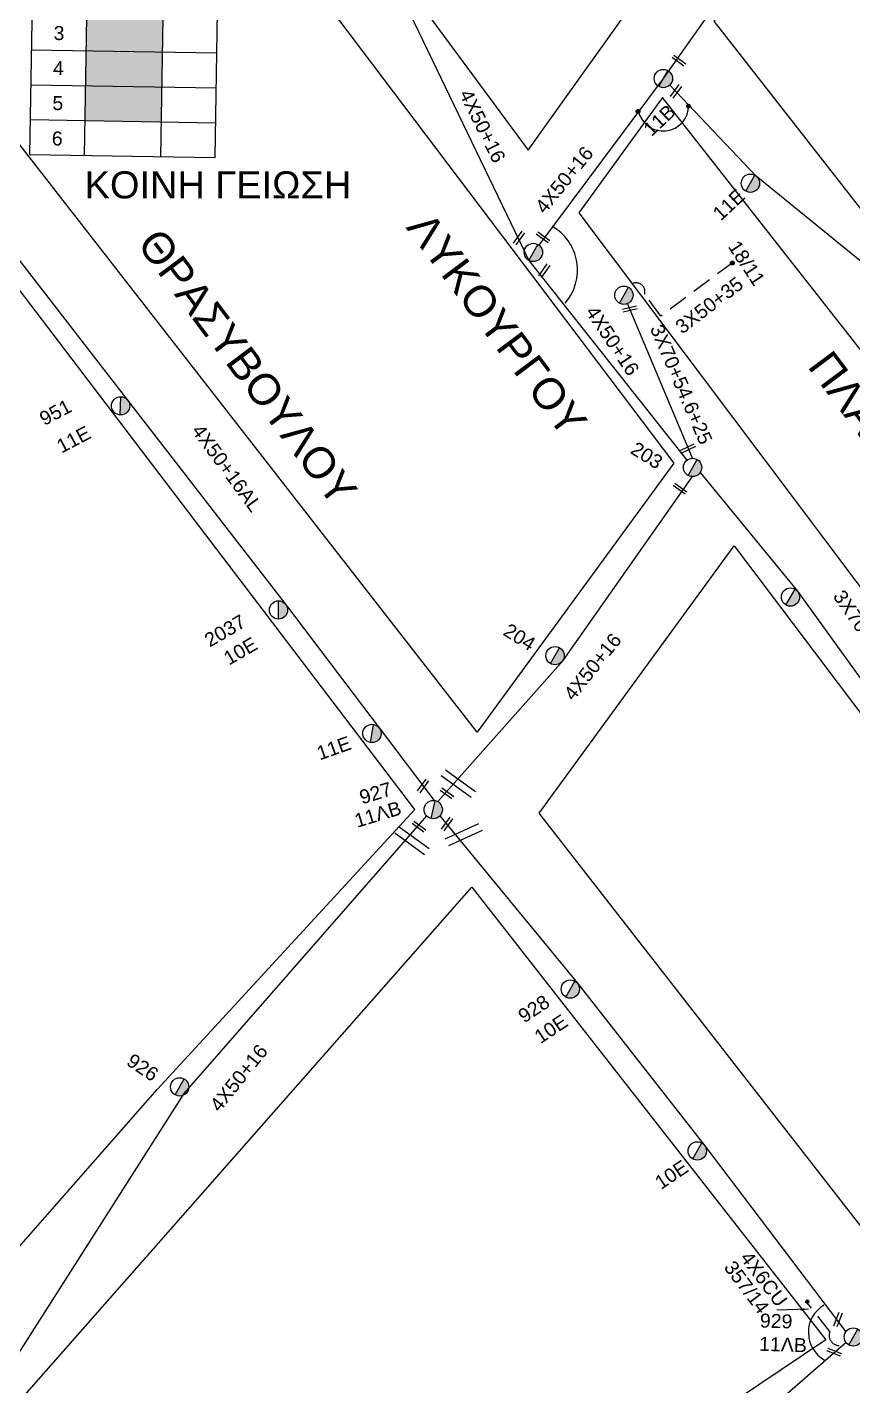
# Model space of a CAD drawing. Header units: millimetres. Extents: x 3156 to 5307, y 1191 to 2273.
# Drawn here: x 3941.1 to 4047.5, y 1951.7 to 2126.8 of the extents above; entities that cross this region are included whole.
import ezdxf
from ezdxf.enums import TextEntityAlignment as Align

# ---------------------------------------------------------------- set-up
doc = ezdxf.new("R2010")
doc.units = ezdxf.units.MM
doc.linetypes.add('DASHED', pattern=[19.05, 12.7, -6.35])
for name, color, linetype in [('Άγνωστα', 7, 'Continuous'), ('Ασφαλειοκιβώτια Χ.Τ 6 αναχωρήσεων', 7, 'Continuous'), ('Γυμνά εναέρια ΧΤ και ΦΟΠ (3Φ)   4x50+16AL', 7, 'Continuous'), ('Επιγραφές - Σχήματα', 7, 'Continuous'), ('Καλώδια ΧΤ   3x150+50CU', 7, 'DASHED'), ('Καλώδια ΧΤ   3x150AL+50XLPE', 7, 'DASHED'), ('Μηχανική τομή', 7, 'Continuous'), ('Στύλος ΦΜ', 7, 'Continuous'), ('Στύλος ΦΜ @ 1', 7, 'Continuous'), ('Συνδέσεις', 7, 'Continuous'), ('Συνεστραμμένα ΧΤ   3x70+54.6+25 AL', 7, 'SYN_LINE'), ('Υπόβαθρο ΔΕΗ', 7, 'Continuous'), ('Υπόγεια καλώδια Παροχών ΧΤ   4x6', 7, 'DASHED')]:
    doc.layers.add(name, color=color, linetype=linetype)
doc.styles.add('arial', font='arial.ttf')
doc.styles.get("Standard").update_dxf_attribs({"font": 'arial.ttf'})
doc.linetypes.add('SYN_LINE', pattern='A,0.5,-0.0001,["/\\/\\/\\/",Standard,S=0.1,R=0,X=0,Y=-0.05],-0.25', length=0.7501)
doc.dimstyles.new('ISO-25', dxfattribs={"dimtxt": 2.5, "dimasz": 2.5, "dimexe": 1.25, "dimexo": 0.625, "dimtad": 1, "dimtxsty": 'Standard', "dimcen": 2.5, "dimadec": 0, "dimazin": 0, "dimtfac": 1, "dimtmove": 0, "dimatfit": 3, "dimfxl": 1, "dimarcsym": 0})

# ---------------------------------------------------------------- blocks, each defined once
blk = doc.blocks.new('ΥΠΑΡΧΩΝ ΤΣΙΜΕΝΤΕΝΙΟΣ ΣΤΥΛΟΣ')
at = {"layer": 'Στύλος ΦΜ'}
blk.add_hatch(color=7, dxfattribs=at).paths.add_polyline_path([(-1.29, -2.28, 0.574793), (2.62, 0, 0.268822), (1.3, 2.27)])
at = {"layer": 'Στύλος ΦΜ', "color": 7}
blk.add_line((-1.29, -2.28), (1.3, 2.27), dxfattribs=at)
blk.add_circle((0, 0), 2.62, dxfattribs=at)
at = {"layer": 'Στύλος ΦΜ', "flags": 4}
for tag, p in [('ΑΡΙΘΜΟΣ', (-4.68, 8.05)), ('ΤΥΠΟΣ', (-4.91, 3.03))]:
    blk.add_attdef(tag, p, '', height=4, dxfattribs=at)
blk = doc.blocks.new('ΜΗΧΑΝΙΚΗ ΤΟΜΗ')
at = {"layer": 'Μηχανική τομή', "ltscale": 40}
for p, q in [((-1.89, 0.78), (1.89, 0.78)), ((1.89, 0), (-1.89, 0))]:
    blk.add_line(p, q, dxfattribs=at)
blk = doc.blocks.new('ΑΣΦΑΛΕΙΟΚΙΒΩΤΙΟ ΥΠΟΣΤΑΘΜΟΥ 6 ΑΝΑΧΩΡΗΣΕΩΝ')
at = {"layer": 'Ασφαλειοκιβώτια Χ.Τ 6 αναχωρήσεων', "ltscale": 40}
for p, q in [((-23.91, 27), (23.91, 27)), ((-9.83, 27), (-9.83, -27)), ((9.83, 27), (9.83, -27)), ((-23.91, 18), (23.91, 18)), ((-23.91, 9), (23.91, 9)), ((-23.91, 0), (23.91, 0)), ((-23.91, -9), (23.91, -9)), ((-23.91, -18), (23.91, -18))]:
    blk.add_line(p, q, dxfattribs=at)
at = {"layer": 'Ασφαλειοκιβώτια Χ.Τ 6 αναχωρήσεων'}
blk.add_lwpolyline([(-23.91, -27), (23.91, -27), (23.91, 27), (-23.91, 27)], close=True, dxfattribs=at)
for s, p in [('1', (-18.23, 20.26)), ('2', (-18.23, 11.69)), ('3', (-18.23, 2.62)), ('4', (-18.23, -6.41)), ('5', (-18.23, -15.42)), ('6', (-18.23, -24.55))]:
    blk.add_text(s, height=3.6, dxfattribs=at).set_placement(p)
at = {"layer": 'Ασφαλειοκιβώτια Χ.Τ 6 αναχωρήσεων', "ltscale": 40}
for tag, height, p in [('ΟΝΟΜΑ', 5, (-0.27, 31.68)), ('ΚΕΙΜΕΝΟ 1', 2, (16.95, 22.41)), ('ΚΕΙΜΕΝΟ 2', 2, (16.95, 13.71)), ('ΚΕΙΜΕΝΟ 3', 2, (16.95, 4.31)), ('ΚΕΙΜΕΝΟ 4', 2, (16.95, -4.67)), ('ΚΕΙΜΕΝΟ 5', 2, (16.95, -13.51)), ('ΚΕΙΜΕΝΟ 6', 2, (16.95, -22.43)), ('ΣΧ', 2, (-0.21, -29.21))]:
    blk.add_attdef(tag, text='', height=height, dxfattribs=at).set_placement(p, align=Align.MIDDLE_CENTER)
blk = doc.blocks.new('_ΣΥΝΔΕΣΗ')
at = {"layer": 'Συνδέσεις', "linetype": 'SYN_LINE', "ltscale": 40}
blk.add_hatch(color=256, dxfattribs=at).paths.add_polyline_path([(0.5, -0.01, 1), (-0.5, -0.01, 1)])
at = {"layer": 'Συνδέσεις'}
blk.add_circle((0, -0.01), 0.5, dxfattribs=at)

msp = doc.modelspace()

# ---------------------------------------------------------------- hatches: boundary and pattern name
at = {"layer": 'Καλώδια ΧΤ   3x150+50CU', "ltscale": 0.2}
h = msp.add_hatch(color=1, dxfattribs=at)
h.dxf.hatch_style = 1
h.paths.add_polyline_path([(3958.57, 2128.08), (3948.74, 2128.25), (3948.67, 2123.75), (3958.49, 2123.59)])
h = msp.add_hatch(color=4, dxfattribs=at)
h.dxf.hatch_style = 1
h.paths.add_polyline_path([(3958.49, 2123.59), (3948.67, 2123.75), (3948.59, 2119.25), (3958.42, 2119.09)])
h = msp.add_hatch(color=2, dxfattribs=at)
h.dxf.hatch_style = 1
h.paths.add_polyline_path([(3958.42, 2119.09), (3948.59, 2119.25), (3948.52, 2114.75), (3958.34, 2114.59)])

# ---------------------------------------------------------------- linework, layer by layer
at = {"layer": 'Άγνωστα', "color": 151, "linetype": 'DASHED', "ltscale": 0.2}
msp.add_lwpolyline([(4032.11, 2096.5), (4022.78, 2089.55), (4020.68, 2092.38, 0.878202), (4018.58, 2093.26, 7.33015)], format="xyb", dxfattribs=at)
at = {"layer": 'Άγνωστα', "color": 151}
msp.add_lwpolyline([(3994.02, 2026.97), (4010.17, 2045.18), (4026.85, 2068.87)], dxfattribs=at)
at = {"layer": 'Γυμνά εναέρια ΧΤ και ΦΟΠ (3Φ)   4x50+16AL', "color": 151}
for points in [[(4007.09, 2098.67), (4023.09, 2120.16), (4047.43, 2154.6)], [(3988.7, 2132.15), (4005.76, 2096.73), (4026.12, 2070.97)]]:
    msp.add_lwpolyline(points, dxfattribs=at)
at = {"layer": 'Γυμνά εναέρια ΧΤ και ΦΟΠ (3Φ)   4x50+16AL', "color": 6, "ltscale": 40}
msp.add_lwpolyline([(3912.92, 2131), (3932.23, 2106.8), (3954.05, 2078.73), (3974.66, 2052.08), (3986.47, 2036.47), (3993.53, 2027.13)], dxfattribs=at)
at = {"layer": 'Γυμνά εναέρια ΧΤ και ΦΟΠ (3Φ)   4x50+16AL', "color": 1}
msp.add_lwpolyline([(3992.56, 2025.16), (3961.31, 1989.34), (3932.04, 1943.49)], dxfattribs=at)
at = {"layer": 'Γυμνά εναέρια ΧΤ και ΦΟΠ (3Φ)   4x50+16AL', "color": 2, "ltscale": 40}
msp.add_lwpolyline([(3994.29, 2025.14), (4012.01, 2003.57), (4028.44, 1982.6), (4046.6, 1958.63)], dxfattribs=at)
at = {"layer": 'Γυμνά εναέρια ΧΤ και ΦΟΠ (3Φ)   4x50+16AL', "color": 2}
msp.add_lwpolyline([(4046.65, 1957.25), (4000.07, 1916.75)], dxfattribs=at)
at = {"layer": 'Καλώδια ΧΤ   3x150+50CU', "linetype": 'Continuous', "ltscale": 0.2}
for centre, radius, start, end in [((4023.07, 2116.67), 3.28, 190.6358, 1.4659), ((4005.49, 2095.47), 6.53, 319.1574, 59.8702)]:
    msp.add_arc(centre, radius, start, end, dxfattribs=at)
at = {"layer": 'Συνεστραμμένα ΧΤ   3x70+54.6+25 AL', "color": 151, "ltscale": 20}
for points in [[(4094.05, 2033.17), (4088.92, 2049.22), (4071.42, 2069.95), (4053.05, 2092.91), (4035.05, 2107.59), (4023.9, 2119.31)], [(4026.85, 2071.22), (4018.46, 2091.15)], [(4027.85, 2069.41), (4040.38, 2054.08), (4063.94, 2021.42), (4093.57, 2032.23)]]:
    msp.add_lwpolyline(points, dxfattribs=at)
at = {"layer": 'Υπόβαθρο ΔΕΗ'}
for points in [[(4068.83, 2241.24), (3989.86, 2132.35), (4005.65, 2110.95), (4070.84, 2202.19), (4098.92, 2241.49)], [(4113.16, 2082.35), (4043.83, 2147.18), (4029.59, 2127.54), (4089.46, 2050.96), (4094.93, 2051.3), (4113.16, 2082.35)], [(3929.24, 1957.33), (3957.84, 1989.87), (3991.06, 2025.95), (3912.29, 2129.45), (3853.21, 2066.21), (3929.24, 1957.33)], [(4086.57, 2036.73), (4022.97, 2117.71), (4012.19, 2102.86), (4075.76, 2018.33), (4086.57, 2036.73)], [(4048.9, 1971.84), (4007.09, 2025.47), (4032.22, 2059.94), (4070.84, 2008.81), (4048.9, 1971.84)], [(3966.94, 1905.87), (3937.88, 1947.16), (3998.42, 2015.95), (4044.02, 1957.62), (3966.94, 1905.87)]]:
    msp.add_lwpolyline(points, dxfattribs=at)
msp.add_lwpolyline([(4024.44, 2070.6), (3999.08, 2035.91), (3920.02, 2137.47), (3945.92, 2164.79), (3953.54, 2164.43)], close=True, dxfattribs=at)
msp.add_arc((4045.83, 1958.57), 4.06, 120.3456, 241.1629, dxfattribs=at)
at = {"layer": 'Υπόγεια καλώδια Παροχών ΧΤ   4x6', "color": 2, "linetype": 'DASHED', "ltscale": 0.2}
msp.add_lwpolyline([(4046.65, 1957.25, -0.815886), (4044.55, 1958.69), (4041.62, 1962.39)], format="xyb", dxfattribs=at)

# ---------------------------------------------------------------- block references
at = {"layer": 'Ασφαλειοκιβώτια Χ.Τ 6 αναχωρήσεων', "xscale": 0.4999999999999698, "yscale": 0.4999999999999698, "zscale": 0.4999999999999698, "rotation": 359.0415533360016}
msp.add_blockref('ΑΣΦΑΛΕΙΟΚΙΒΩΤΙΟ ΥΠΟΣΤΑΘΜΟΥ 6 ΑΝΑΧΩΡΗΣΕΩΝ', (3953.58, 2123.67), dxfattribs=at)
at = {"layer": 'Μηχανική τομή'}
for p, xscale, yscale, zscale, rotation in [((4024.97, 2122.3), 0.4999999999992435, 0.4999999999992435, 0.4999999999992435, 324.0143109508389), ((4024.55, 2118.62), 0.4999999999991099, 0.4999999999991099, 0.4999999999991099, 234.01431095086), ((4004.32, 2099.73), 0.4999999999991099, 0.4999999999991099, 0.4999999999991099, 234.01431095086), ((4007.46, 2099.53), 0.4999999999992435, 0.4999999999992435, 0.4999999999992435, 324.0143109508389), ((4007.89, 2095.29), 0.4999999999993771, 0.4999999999993771, 0.4999999999993771, 54.01431095081784), ((4018.72, 2090.66), 0.4999999999991099, 0.4999999999991099, 0.4999999999991099, 193.4289412829072), ((4026.19, 2072.68), 0.4999999999991099, 0.4999999999991099, 0.4999999999991099, 205.321806548506), ((4025.12, 2067.15), 0.4999999999992435, 0.4999999999992435, 0.4999999999992435, 324.0143109508389), ((3991.95, 2029.12), 0.4999999999991099, 0.4999999999991099, 0.4999999999991099, 234.01431095086), ((3996.38, 2028.89), 1.258378489690958, 1.258378489690958, 1.258378489690958, 324.0143109508389), ((3995.08, 2027.87), 0.4999999999992435, 0.4999999999992435, 0.4999999999992435, 324.0143109508389), ((3991.47, 2023.6), 0.4999999999992435, 0.4999999999992435, 0.4999999999992435, 324.0143109508389), ((3995.05, 2024.2), 0.4999999999991099, 0.4999999999991099, 0.4999999999991099, 234.01431095086), ((3997.56, 2022.26), 1.258378489690958, 1.258378489690958, 1.258378489690958, 24.69070462569096), ((3990.4, 2021.52), 1.258378489690958, 1.258378489690958, 1.258378489690958, 324.0143109508389), ((4045.42, 1960.29), 0.4999999999993012, 0.4999999999993012, 0.4999999999993012, 248.6988699868984), ((4045.04, 1955.85), 0.4999999999993012, 0.4999999999993012, 0.4999999999993012, 338.6988699868984)]:
    msp.add_blockref('ΜΗΧΑΝΙΚΗ ΤΟΜΗ', p, dxfattribs=dict(at, xscale=xscale, yscale=yscale, zscale=zscale, rotation=rotation))
at = {"layer": 'Στύλος ΦΜ @ 1', "ltscale": 40, "xscale": 0.4499999999998181, "yscale": 0.4499999999998181, "zscale": 0.4499999999998181}
for p in [(4023.09, 2120.16), (4034.31, 2106.67), (4006.34, 2097.75), (4018, 2092.24), (4026.85, 2070.04), (4039.47, 2053.34), (4009.13, 2045.78), (4011.1, 2002.82), (3960.75, 1990.21), (4027.46, 1981.96), (4047.58, 1957.98)]:
    msp.add_blockref('ΥΠΑΡΧΩΝ ΤΣΙΜΕΝΤΕΝΙΟΣ ΣΤΥΛΟΣ', p, dxfattribs=at)
at = {"layer": 'Στύλος ΦΜ @ 1', "ltscale": 40}
ref = msp.add_blockref('ΥΠΑΡΧΩΝ ΤΣΙΜΕΝΤΕΝΙΟΣ ΣΤΥΛΟΣ', (3953.14, 2077.98), dxfattribs=dict(at, xscale=0.4499999999995885, yscale=0.4499999999995885, zscale=0.4499999999995885, rotation=27.69965579228291))
ref.add_attrib('ΤΥΠΟΣ', '951', (3943.3, 2075.37), dxfattribs={"layer": '', "height": 1.8, "rotation": 27.6997, "flags": 4})
ref.add_attrib('ΑΡΙΘΜΟΣ', '11E', (3945.52, 2071.82), dxfattribs={"layer": '', "height": 1.8, "rotation": 27.6997, "flags": 4})
ref = msp.add_blockref('ΥΠΑΡΧΩΝ ΤΣΙΜΕΝΤΕΝΙΟΣ ΣΤΥΛΟΣ', (3973.49, 2051.68), dxfattribs=dict(at, xscale=0.4499999999999857, yscale=0.4499999999999857, zscale=0.4499999999999857, rotation=30.06478902972981))
ref.add_attrib('ΤΥΠΟΣ', '2037', (3964.63, 2046.82), dxfattribs={"layer": '', "height": 1.8, "rotation": 30.0648, "flags": 4})
ref.add_attrib('ΑΡΙΘΜΟΣ', '10E', (3967.1, 2044.49), dxfattribs={"layer": '', "height": 1.8, "rotation": 30.0648, "flags": 4})
ref = msp.add_blockref('ΥΠΑΡΧΩΝ ΤΣΙΜΕΝΤΕΝΙΟΣ ΣΤΥΛΟΣ', (3985.53, 2035.76), dxfattribs=dict(at, xscale=0.4499999999996687, yscale=0.4499999999996687, zscale=0.4499999999996687, rotation=19.56406463408199))
ref.add_attrib('ΤΥΠΟΣ', '11E', (3978.81, 2032.28), dxfattribs={"layer": '', "height": 1.8, "rotation": 19.5641, "flags": 4})
ref = msp.add_blockref('ΥΠΑΡΧΩΝ ΤΣΙΜΕΝΤΕΝΙΟΣ ΣΤΥΛΟΣ', (3993.43, 2025.95), dxfattribs=dict(at, xscale=0.4499999999995654, yscale=0.4499999999995654, zscale=0.4499999999995654, rotation=16.91356514081446))
ref.add_attrib('ΤΥΠΟΣ', '927', (3984.25, 2026.61), dxfattribs={"layer": '', "height": 1.8, "rotation": 16.9136, "flags": 4})
ref.add_attrib('ΑΡΙΘΜΟΣ', '11ΛB', (3983.61, 2023.59), dxfattribs={"layer": '', "height": 1.8, "rotation": 16.9136, "flags": 4})
at = {"layer": 'Συνδέσεις'}
for p, xscale, yscale, zscale in [((4019.82, 2115.94), 0.4777242751394019, 0.4777242751394019, 0.4777242751394019), ((4026.34, 2116.61), 0.4777242751394019, 0.4777242751394019, 0.4777242751394019), ((4031.98, 2096.39), 0.4777242751394019, 0.4777242751394019, 0.4777242751394019), ((4041.63, 1962.53), 0.4499999999998181, 0.4499999999998181, 0.4499999999998181)]:
    msp.add_blockref('_ΣΥΝΔΕΣΗ', p, dxfattribs=dict(at, xscale=xscale, yscale=yscale, zscale=zscale))

# ---------------------------------------------------------------- texts
at = {"layer": 'Άγνωστα', "ltscale": 40, "char_height": 1.8, "width": 43.5158, "attachment_point": 1, "style": 'arial'}
for s, insert, rotation in [('4X50+16', (3998.35, 2118.99), 296.2744), ('4X50+16', (4006.41, 2103.74), 50.9443), ('18/11', (4032.85, 2099.5), 303.3953), ('4X50+16', (4014.48, 2091.1), 303.6563), ('3X70+54.6+25', (4022.98, 2088.69), 293.2475), ('4X50+16', (4010.08, 2040.97), 51.2961), ('926', (3954.75, 1994.64), 326.1708), ('4X50+16', (3964.49, 1987.98), 51.2961), ('4X6CU', (4034.33, 1969.24), 306.9095), ('357/14', (4032.24, 1968.01), 306.9095)]:
    msp.add_mtext(s, dxfattribs=dict(at, insert=insert, rotation=rotation))
at = {"layer": 'Άγνωστα', "insert": (4024.42, 2088.59), "char_height": 1.8, "width": 43.5158, "attachment_point": 1, "rotation": 37.4084, "style": 'arial'}
msp.add_mtext('3X50+35', dxfattribs=at)
at = {"layer": 'Γυμνά εναέρια ΧΤ και ΦΟΠ (3Φ)   4x50+16AL', "ltscale": 40, "char_height": 1.8, "width": 43.5158, "attachment_point": 1, "style": 'arial'}
for s, insert, rotation in [('11B', (4020.33, 2113.93), 43.0437), ('11E', (4029.26, 2103.05), 43.0437), ('4X50+16AL', (3963.67, 2075.83), 306.2503), ('203', (4019.65, 2073.48), 327.9831), ('204', (4003.26, 2050.06), 327.9831)]:
    msp.add_mtext(s, dxfattribs=dict(at, insert=insert, rotation=rotation))
at = {"layer": 'Επιγραφές - Σχήματα', "color": 190, "insert": (3948.51, 2108.21), "char_height": 3.5, "width": 35.1311, "attachment_point": 1}
msp.add_mtext('KOINH ΓΕΙΩΣΗ', dxfattribs=at)
at = {"layer": 'Καλώδια ΧΤ   3x150AL+50XLPE', "ltscale": 0.2, "char_height": 1.8, "width": 43.5158, "attachment_point": 1, "style": 'arial'}
for s, insert, rotation in [('928', (4004.15, 1999.86), 33.8376), ('10Ε', (4006.24, 1997.19), 33.8376), ('10Ε', (4021.77, 1978.41), 33.8376), ('929\\P11ΛΒ', (4035.56, 1961.01), 358.0884)]:
    msp.add_mtext(s, dxfattribs=dict(at, insert=insert, rotation=rotation))
at = {"layer": 'Συνεστραμμένα ΧΤ   3x70+54.6+25 AL', "ltscale": 20, "insert": (4046.35, 2054.47), "char_height": 1.8, "width": 43.5158, "attachment_point": 1, "rotation": 304.5477, "style": 'arial'}
msp.add_mtext('3X70+54.6+25AL', dxfattribs=at)
at = {"layer": 'Υπόβαθρο ΔΕΗ', "char_height": 4, "attachment_point": 1, "rotation": 306.8046, "style": 'arial'}
for s, insert, width in [('ΛΥΚΟΥΡΓΟΥ', (3993.03, 2103.35), 60.9027), ('ΘPAΣYBOYΛOY', (3958.34, 2101.22), 79.1022), ('{\\fArial|b0|i0|c204|p34;П}ΛATΩNΟΣ', (4044.77, 2085.45), 60.9027)]:
    msp.add_mtext(s, dxfattribs=dict(at, insert=insert, width=width))

# ---------------------------------------------------------------- leaders
at = {"layer": 'Επιγραφές - Σχήματα', "ltscale": 40}
msp.add_leader([(4041.79, 1961.57), (4037.73, 1961.43)], dimstyle='ISO-25', override={"dimasz": 1, "dimtad": 0}, dxfattribs=at)

doc.saveas('drawing.dxf')
